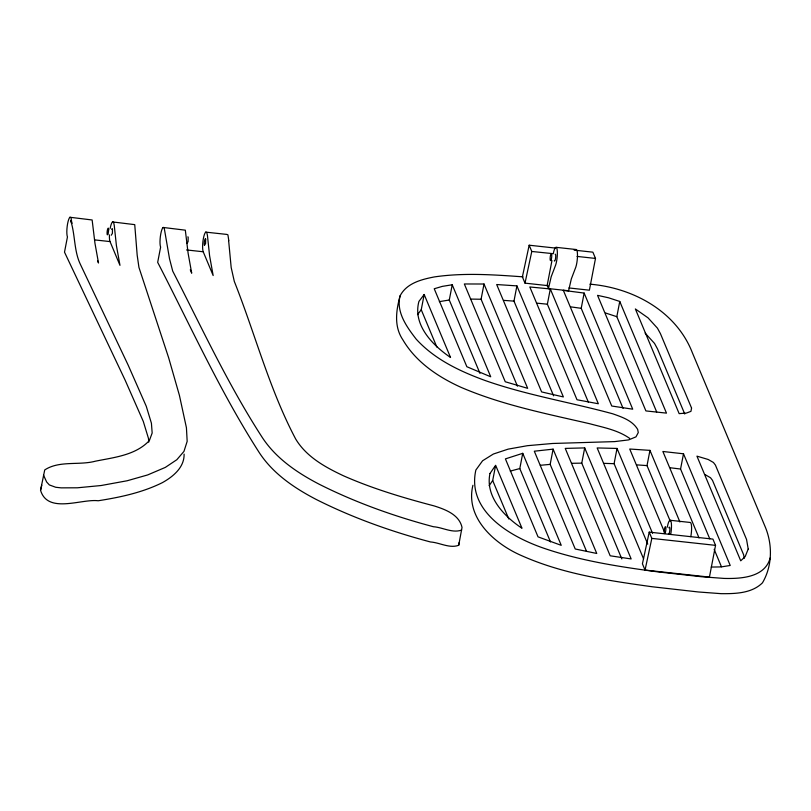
<?xml version="1.0" encoding="UTF-8"?>
<svg xmlns="http://www.w3.org/2000/svg" width="811" height="811" viewBox="0 0 811 811"><rect width="100%" height="100%" fill="white"/><g stroke="black" fill="none" stroke-linecap="round" stroke-linejoin="round"><path stroke-width="1.22" d="M472.925 485.272C464.885 517.823 494.69 544.049 521.747 555.707C562.915 573.995 607.926 580.605 652.186 586.758L698.464 591.979L721.06 593.662C735.273 593.784 751.645 593.459 762.441 582.866C772.589 565.652 772.68 543.948 764.783 525.832L692.381 352.795C676.202 311.089 632.773 287.702 589.871 284.174M523.085 276.875L521.209 276.713C492.368 274.645 463.213 272.699 434.473 276.906C421.558 279.389 406.635 283.13 400.087 295.843C395.9 312.083 406.838 327.015 416.185 339.14C434.584 359.364 459.827 371.276 485.1 380.501C526.694 395.139 570.336 402.266 612.781 413.813C622.027 417.097 632.327 420.453 637.649 429.374L638.277 432.557L635.986 436.855L628.647 439.897L614.637 441.61L552.605 443.475L527.464 445.685L508.162 449.132L493.372 454.028L482.586 460.77L475.864 470.035C466.457 511.822 511.599 537.369 544.82 548.571C581.71 561.06 620.364 566.919 658.867 572.008L701.403 576.733L724 578.415C740.838 578.831 764.986 577.625 770.247 557.806M190.281 269.789L191.7 273.185L188.132 253.387L185.324 230.172L163.112 227.455A10.361 2.2 -83.8 0 0 160.365 236.518A10.361 2.2 -83.8 0 0 160.619 247.122L157.679 262.348C190.403 325.728 219.862 390.983 258.344 451.18C272.05 473.006 293.775 487.756 316.229 499.464C352.613 517.783 391.155 531.509 430.489 541.971C439.633 542.559 449.669 548.743 458.712 545.266L459.087 542.66M458.712 545.266L462.027 527.424C459.188 514.559 445.32 509.46 434.138 505.912C403.26 497.802 372.553 488.658 343.306 475.712C325.079 467.116 306.335 456.806 295.66 438.974C269.272 389.067 255.1 333.726 234.308 281.427L231.176 267.508L228.631 240.614M184.097 454.109C184.452 467.41 173.017 476.716 162.393 482.636C142.28 492.622 120.21 497.295 98.182 500.762C81.495 498.613 47.717 514.316 40.55 490.29L44.727 469.934C59.385 460.303 79.062 465.605 95.485 461.175C114.158 457.394 135.69 455.275 149.386 440.535L152.164 432.993L151.414 423.2L146.244 406.21L128.118 365.031L80.502 264.609C73.801 250.852 75.352 234.582 70.618 220.41L71.905 223.471L71.013 217.662L69.939 217.267A10.361 2.2 -83.8 0 0 67.191 226.33A10.361 2.2 -83.8 0 0 67.445 236.934L64.505 252.16L125.178 380.268L143.304 421.446L148.484 438.447L148.758 442.117M400.087 295.843C396.092 310.522 393.822 326.529 402.895 339.87C415.952 362.071 437.94 376.872 460.942 387.303C502.131 405.003 546.361 413.711 589.84 423.768C603.475 427.468 617.921 430.053 629.681 438.396M417.503 314.678L421.244 309.741L424.183 294.505L450.531 357.469C432.719 345.385 412.505 324.866 418.932 301.418L424.183 294.505M479.99 373.395L449.284 300.009L452.224 284.773L442.289 286.384L434.23 288.757L466.852 366.724L490.726 376.791L452.224 284.773M517.448 386.188L481.085 299.249L484.015 284.012L464.338 283.972L505.253 381.758L527.667 388.337L484.015 284.012M553.599 395.819L513.981 301.124L516.911 285.888L496.687 284.539L541.616 391.926L563.371 396.934L516.911 285.888M489.155 485.677L492.693 480.517L495.409 466.457M551.946 260.584L547.161 285.442L548.469 288.574L568.592 290.774L571.309 278.974L575.232 268.664A10.361 2.2 -83.8 0 0 577.493 255.445A10.361 2.2 -83.8 0 0 575.303 250.092M588.441 402.337L547.374 304.206L550.314 288.959L529.826 286.972L577.006 399.752L598.336 403.756L550.314 288.959M550.507 541.941L519.8 468.555L522.74 453.319L505.405 458.884L538.028 536.852L561.242 545.337L522.74 453.319M586.535 551.318L550.172 464.379L553.102 449.142L534.307 451.21L575.222 548.996L596.754 553.467L553.102 449.142M623.061 408.339L581.213 308.322L584.143 293.075L563.351 290.368M574.147 250.123L592.882 252.17L595.497 258.435L589.384 290.186L568.927 287.946M621.834 558.931L581.761 463.142L584.701 447.905L565.247 448.402L610.176 555.788L631.161 558.951L584.701 447.905M656.697 411.998L616.826 316.685L619.756 301.449L608.524 297.779L597.545 295.346L645.901 410.924L666.48 413.123L619.756 301.449M647.766 544.14L614.099 463.679L617.039 448.442L597.16 447.936L643.579 558.87M670.251 521.138L647.016 465.605L649.956 450.369L629.731 449.03L664.645 532.462M709.777 538.869L680.561 469.032L683.501 453.795L662.871 451.484L699.031 537.906M715.545 545.357L709.432 577.108L645.049 570.072L642.424 563.807L649.216 532.128L712.93 539.102L715.545 545.357L651.831 538.392L649.216 532.128M548.469 288.574L551.186 276.774L555.109 266.464A10.361 2.2 -83.8 0 0 557.167 249.818A10.361 2.2 -83.8 0 0 553.274 253.691L531.783 251.461L529.167 245.206L555.403 248.075M529.167 245.206L522.385 276.886L525.001 283.14L547.983 285.654M525.001 283.14L531.783 251.461M645.049 570.072L651.831 538.392M40.55 490.29L41.797 485.171M461.641 530.029C452.609 533.496 442.573 527.322 433.429 526.734C394.095 516.272 355.553 502.546 319.169 484.218C296.704 472.519 274.99 457.769 261.284 435.943C227.445 383.421 201.219 326.59 172.723 271.117L169.509 258.739L164.187 227.861L163.112 227.455M510.251 471.11L519.8 468.555M439.349 301.631L449.284 300.009M540.349 465.291L550.172 464.379M571.785 463.304L581.761 463.142M711.227 567.061L721.121 566.919L730.224 565.47L683.501 453.795M470.948 299.087L481.085 299.249M604.002 463.355L614.099 463.679M636.848 464.875L647.016 465.605M503.763 300.374L513.981 301.124M537.156 303.182L547.374 304.206M556.164 247.335L576.286 249.535M577.057 256.418L595.497 258.435M69.939 217.267L92.14 219.974L94.948 243.199L98.506 262.997L97.563 260.736M110.174 228.408A10.361 2.2 -83.8 0 1 112.516 221.93L134.738 224.637L137.181 255.201L138.945 267.417L168.678 357.854L179.424 395.393L186.429 427.752L187.169 441.346L183.955 451.403L176.839 459.705L165.332 467.4L147.643 474.942L127.155 480.761L101.111 485.525L77.39 487.796L61.119 487.857L55.716 487.269L49.359 484.937L46.653 481.998L43.49 475.053M205.71 232.108L206.785 232.514L207.423 235.423L209.593 255.739L213.161 275.537L203.216 251.765A10.361 2.2 -83.8 0 1 202.963 241.181A10.361 2.2 -83.8 0 1 205.71 232.128L226.837 234.42L227.911 234.825L228.803 240.624M94.532 239.884L110.032 241.577L119.977 265.349L116.409 245.551L114.229 225.235L113.601 222.326L112.526 221.92M186.52 249.94L203.216 251.765M670.251 520.287L690.374 522.487A10.361 2.2 -83.8 0 1 690.79 536.679M670.535 467.805L680.561 469.032M570.974 306.893L581.213 308.322M605.584 313.016L616.826 316.685M705.286 474.729L710.497 477.73L712.484 480.335L743.616 554.734L744.245 558.323M186.935 243.503L188.091 241.637L188.162 237.157A3.467 0.74 -83.8 0 0 187.807 236.934M111.249 235.231L112.405 233.355L112.476 228.874A3.467 0.74 -83.8 0 0 111.695 229.341M645.11 333.098L654.518 343.408L657.498 348.902L684.737 413.995M714.156 549.331L721.455 566.767M584.143 293.075L632.722 409.19L611.737 406.017L563.361 290.379M649.956 450.369L679.922 521.99M617.039 448.442L652.561 533.354M421.244 309.741L436.855 347.057M492.693 480.517L508.801 518.999M205.659 239.063L205.599 243.553L204.443 245.419A3.467 0.74 -83.8 0 1 204.504 240.918A3.467 0.74 -83.8 0 1 205.67 239.042M667.301 527.201A10.361 2.2 -83.8 0 1 670.819 520.936A10.361 2.2 -83.8 0 1 670.677 534.479M668.872 527.849A3.457 0.73 -83.8 0 1 669.795 528.032A3.457 0.73 -83.8 0 1 669.47 532.401A3.457 0.73 -83.8 0 1 668.426 533.739M555.14 254.218A3.457 0.73 -83.8 0 1 555.606 257.989A3.457 0.73 -83.8 0 1 554.298 260.777M110.022 241.587A10.361 2.2 -83.8 0 1 109.444 234.886M108.704 229.523L108.066 234.328L107.295 234.795A3.467 0.74 -83.8 0 1 107.356 230.294A3.467 0.74 -83.8 0 1 108.522 228.418L108.704 229.523M489.966 473.533C485.059 496.646 504.26 516.445 521.98 528.255L495.633 465.281L489.966 473.533M691.56 408.055L690.952 411.349L686.359 413.073L679.152 413.63L635.358 308.95L648.05 317.861L657.447 328.171L660.438 333.656L691.56 408.055M748.218 549.057L745.147 556.66L740.727 560.817L696.933 456.137L708.216 459.492L713.437 462.493L715.424 465.088L746.556 539.487L748.218 549.057M551.257 259.449A3.457 0.73 -83.8 0 0 551.45 253.802A3.457 0.73 -83.8 0 0 550.132 258.243A3.457 0.73 -83.8 0 0 551.257 259.449M665.243 532.847A3.457 0.73 -83.8 0 0 665.689 526.957A3.457 0.73 -83.8 0 0 664.3 530.587A3.457 0.73 -83.8 0 0 665.243 532.847"/></g></svg>
